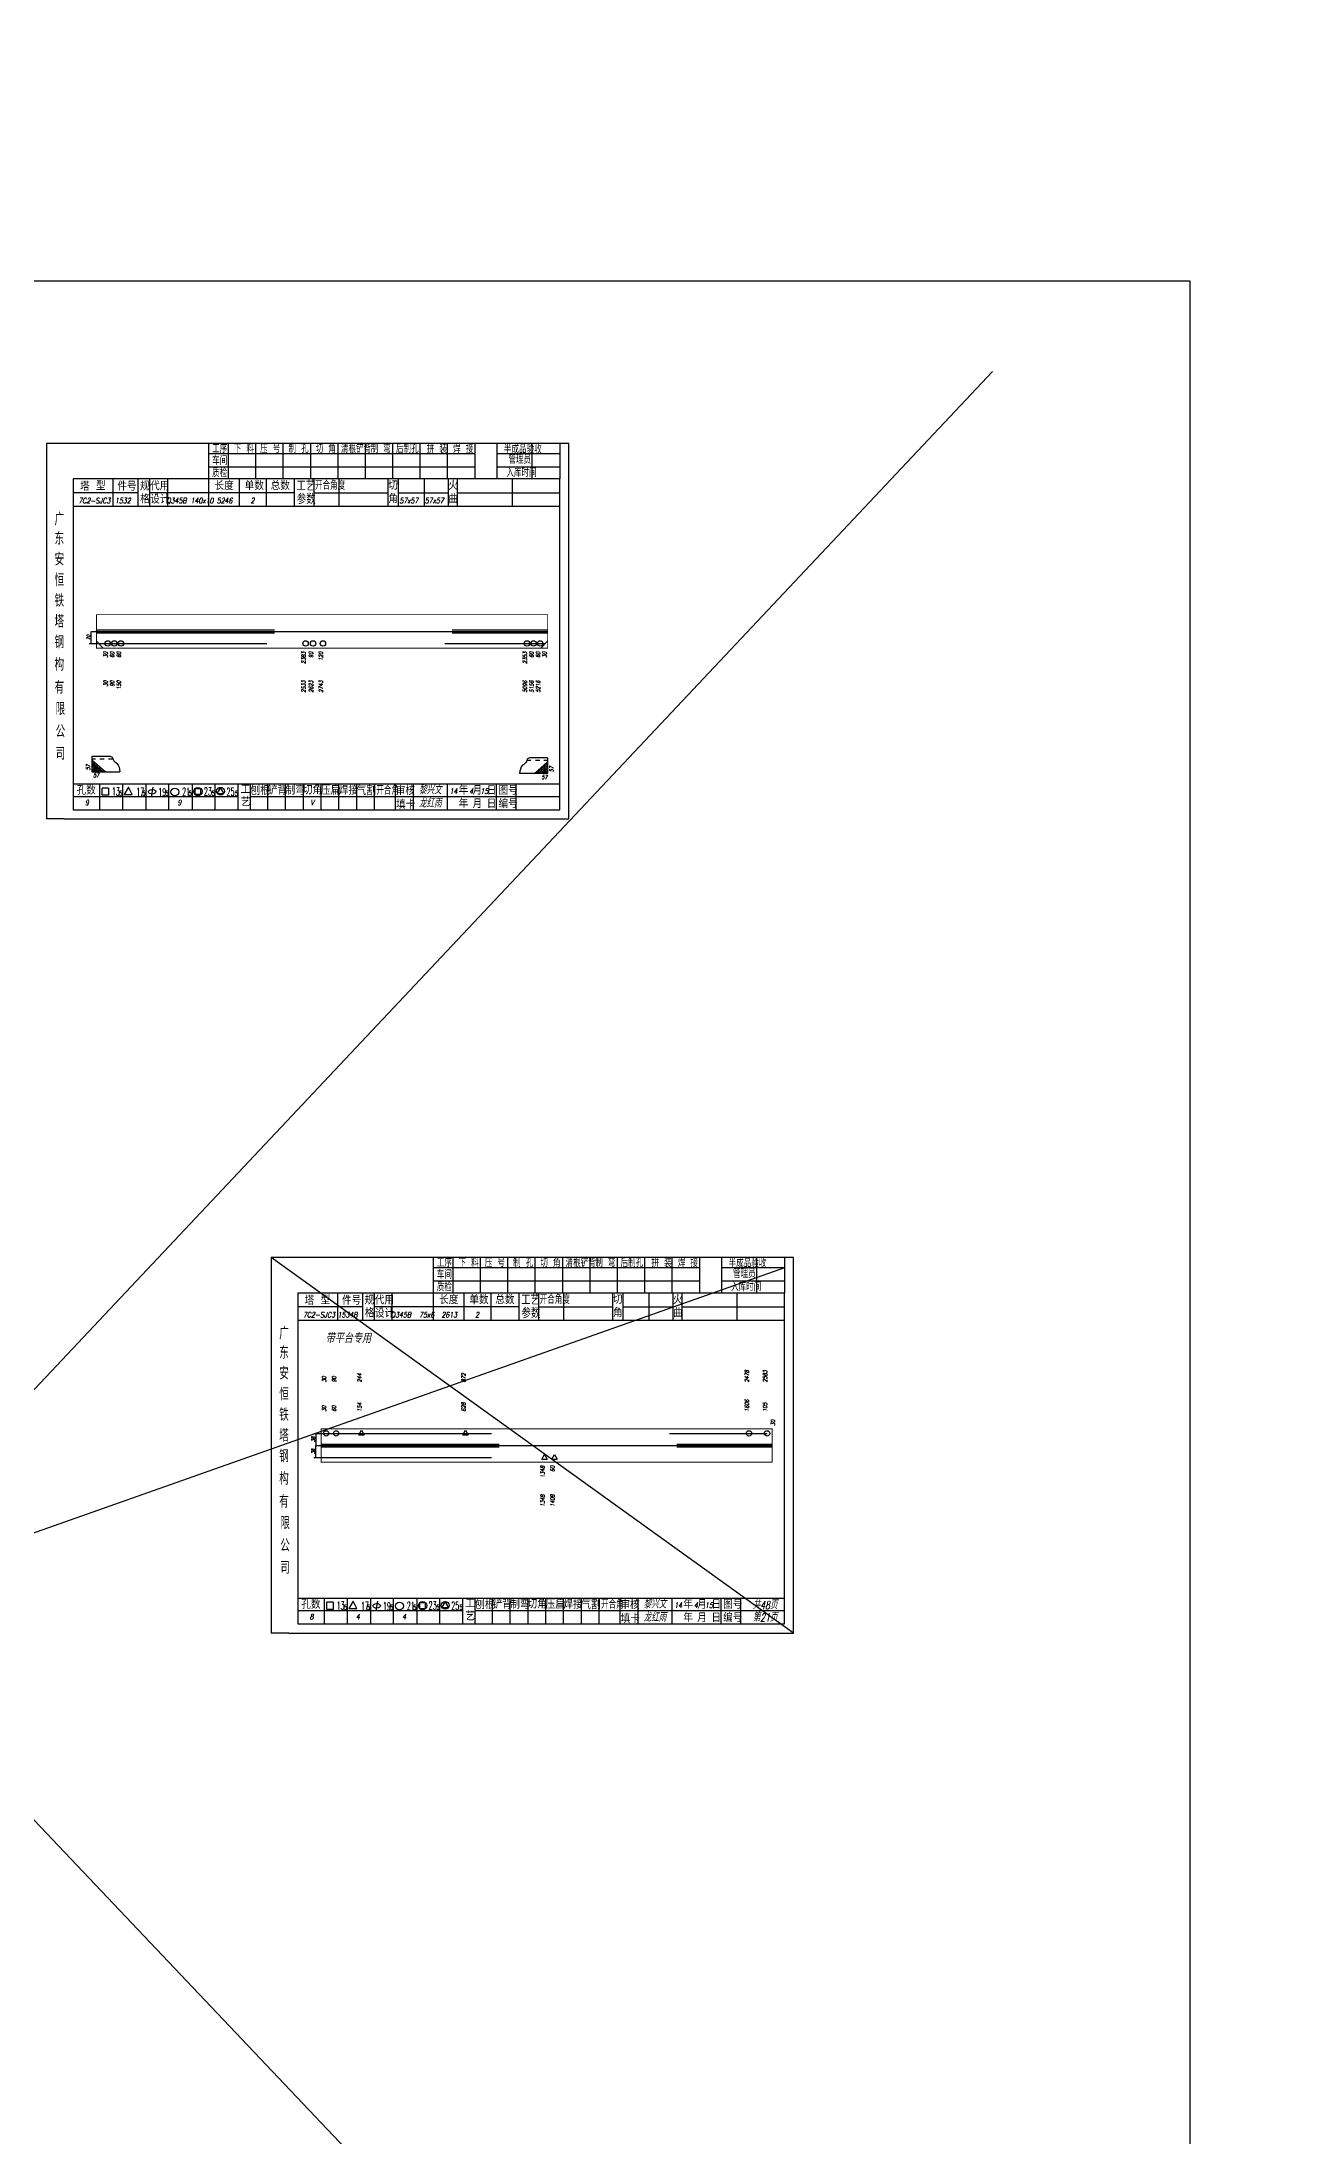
# Model space of a CAD drawing. Header units: millimetres. Extents: x -1378 to 644, y -1773 to 1979.
# Drawn here: x -10.003 to -9.295, y -24.094 to -22.916 of the extents above; entities that cross this region are included whole.
import ezdxf
from ezdxf.enums import TextEntityAlignment as Align

# ---------------------------------------------------------------- set-up
doc = ezdxf.new("R2010")
doc.units = ezdxf.units.MM
doc.linetypes.add('LPY8', pattern=[0.009, 0.005, -0.004])
doc.linetypes.add('LPY9', pattern=[0.025, 0.015, -0.005, 0, -0.005])
for name, color, linetype in [('1', 7, 'Continuous'), ('2', 7, 'Continuous'), ('21', 7, 'Continuous')]:
    doc.layers.add(name, color=color, linetype=linetype)
doc.styles.add('hz', font='txt.shx', dxfattribs={"width": 0.7, "oblique": 12, "bigfont": 'hztxt.shx'})
doc.dimstyles.new('ISO-25', dxfattribs={"dimscale": 0.001, "dimtxt": 2.5, "dimasz": 2.5, "dimexe": 1.25, "dimexo": 0.625, "dimtad": 1, "dimtxsty": 'Standard', "dimcen": 2.5, "dimadec": 0, "dimazin": 0, "dimtfac": 1, "dimtmove": 0, "dimatfit": 3, "dimfxl": 0, "dimarcsym": 0})

# ---------------------------------------------------------------- blocks, each defined once
blk = doc.blocks.new('xytfsc')
at = {"color": 243}
for p, q in [((-0.0818, 0.1757), (-0.0818, -0.0355)), ((0.212, 0.1757), (-0.0818, 0.1757)), ((0.0093, 0.1757), (0.0093, 0.1557)), ((0.159, 0.1699), (0.0093, 0.1699)), ((0.0204, 0.1757), (0.0204, 0.1557)), ((0.0358, 0.1757), (0.0358, 0.1557)), ((0.0512, 0.1757), (0.0512, 0.1557)), ((0.0666, 0.1757), (0.0666, 0.1557)), ((0.082, 0.1757), (0.082, 0.1557)), ((0.0974, 0.1757), (0.0974, 0.1557)), ((0.1128, 0.1757), (0.1128, 0.1557)), ((0.1282, 0.1757), (0.1282, 0.1557)), ((0.1436, 0.1757), (0.1436, 0.1557)), ((0.159, 0.1757), (0.159, 0.1557)), ((0.159, 0.1757), (0.159, 0.1557)), ((0.1714, 0.1757), (0.1714, 0.1557)), ((0.2069, 0.1699), (0.1714, 0.1699)), ((0.1912, 0.1757), (0.1912, 0.1557)), ((0.2069, 0.1757), (0.2069, 0.1557)), ((0.212, 0.1457), (0.212, 0.1757)), ((-0.0667, 0.1557), (-0.0667, -0.0304)), ((0.2069, 0.1557), (-0.0667, 0.1557)), ((-0.0445, 0.1557), (-0.0445, 0.1402)), ((-0.0138, 0.1558), (-0.0138, 0.1403)), ((0.159, 0.1624), (0.0093, 0.1624)), ((0.0093, 0.1557), (0.0093, 0.1402)), ((0.0266, 0.1558), (0.0266, 0.1403)), ((0.0417, 0.1558), (0.0417, 0.1403)), ((0.0575, 0.1557), (0.0575, 0.1402)), ((0.0686, 0.1557), (0.0686, 0.1402)), ((0.0826, 0.1557), (0.0826, 0.1402)), ((0.1101, 0.1557), (0.1101, 0.1402)), ((0.1159, 0.1557), (0.1159, 0.1402)), ((0.1306, 0.1557), (0.1306, 0.1402)), ((0.1441, 0.1557), (0.1441, 0.1402)), ((0.1492, 0.1557), (0.1492, 0.1402)), ((0.2069, 0.1624), (0.1714, 0.1624)), ((0.1801, 0.1557), (0.1801, 0.1402)), ((0.2069, -0.0304), (0.2069, 0.1557)), ((-0.0302, 0.1479), (-0.0667, 0.1479)), ((0.0575, 0.1479), (-0.0237, 0.1479)), ((0.0686, 0.1479), (0.1101, 0.1479)), ((0.1159, 0.1479), (0.1441, 0.1479)), ((0.1492, 0.1479), (0.2071, 0.1479)), ((0.212, -0.0355), (0.212, 0.1457)), ((0.2071, 0.1402), (-0.0667, 0.1402)), ((-0.0667, -0.0158), (0.2069, -0.0158)), ((0.0261, -0.023), (-0.0667, -0.023)), ((-0.0519, -0.0158), (-0.0519, -0.0304)), ((-0.0505, -0.0222), (-0.0505, -0.0182)), ((-0.0469, -0.0182), (-0.0505, -0.0182)), ((-0.0469, -0.0222), (-0.0505, -0.0222)), ((-0.0469, -0.0182), (-0.0469, -0.0222)), ((-0.0389, -0.0304), (-0.0389, -0.0158)), ((-0.0357, -0.0176), (-0.038, -0.0217)), ((-0.038, -0.0217), (-0.0335, -0.0217)), ((-0.0335, -0.0217), (-0.0357, -0.0176)), ((-0.0259, -0.0158), (-0.0259, -0.0304)), ((-0.022, -0.0176), (-0.0229, -0.023)), ((-0.0129, -0.0304), (-0.0129, -0.0158)), ((0.0001, -0.0158), (0.0001, -0.0304)), ((0.0048, -0.0186), (0.0019, -0.0186)), ((0.0019, -0.0218), (0.0019, -0.0186)), ((0.0048, -0.0218), (0.0019, -0.0218)), ((0.0048, -0.0186), (0.0048, -0.0218)), ((0.0131, -0.0303), (0.0131, -0.0158)), ((0.0161, -0.0178), (0.0143, -0.021)), ((0.0143, -0.0211), (0.0179, -0.0211)), ((0.0179, -0.021), (0.0161, -0.0178)), ((0.0329, -0.0228), (0.2069, -0.0228)), ((0.0427, -0.0304), (0.0427, -0.0157)), ((0.0527, -0.0304), (0.0527, -0.0157)), ((0.0627, -0.0304), (0.0627, -0.0157)), ((0.0727, -0.0304), (0.0727, -0.0157)), ((0.0827, -0.0304), (0.0827, -0.0157)), ((0.0927, -0.0304), (0.0927, -0.0157)), ((0.1027, -0.0304), (0.1027, -0.0157)), ((0.1144, -0.0305), (0.1144, -0.0159)), ((0.1246, -0.0305), (0.1246, -0.0159)), ((0.1438, -0.0304), (0.1438, -0.0158)), ((0.1713, -0.0304), (0.1713, -0.0158)), ((0.1823, -0.0304), (0.1823, -0.0158)), ((-0.0667, -0.0304), (0.2069, -0.0304)), ((-0.0718, -0.0355), (-0.0818, -0.0355)), ((-0.0718, -0.0355), (0.212, -0.0355))]:
    blk.add_line(p, q, dxfattribs=at)
at = {"color": 25}
for p, q in [((-0.0302, 0.1401), (-0.0302, 0.1556)), ((-0.0237, 0.1403), (-0.0237, 0.1558)), ((0.0261, -0.0303), (0.0261, -0.0157)), ((0.033, -0.0305), (0.033, -0.0159))]:
    blk.add_line(p, q, dxfattribs=at)
at = {"color": 243}
for centre, radius in [((-0.0096, -0.0203), 0.00218), ((0.0034, -0.0201), 0.00237), ((0.0161, -0.0199), 0.00218)]:
    blk.add_circle(centre, radius, dxfattribs=at)
blk.add_ellipse((-0.0224, -0.0202), major_axis=(-0.00206, -0.00014), ratio=0.631198, dxfattribs=at)
at = {"color": 243, "style": 'hz'}
for s, height, width, p in [('工序', 0.0045, 0.7, (0.0114, 0.1703)), ('车间', 0.0045, 0.7, (0.0114, 0.1636)), ('下 料', 0.0045, 0.7, (0.0236, 0.1703)), ('压 号', 0.0045, 0.7, (0.0384, 0.1703)), ('制 孔', 0.0045, 0.7, (0.0543, 0.1703)), ('切 角', 0.0045, 0.7, (0.0696, 0.1703)), ('清根铲背 ', 0.0045, 0.7, (0.0838, 0.1703)), (' 制 弯', 0.0045, 0.7, (0.0977, 0.1703)), (' 后制孔', 0.0045, 0.7, (0.1119, 0.1703)), ('拼 装', 0.0045, 0.7, (0.1321, 0.1703)), (' 焊 接', 0.0045, 0.7, (0.1441, 0.1703)), ('半成品验收', 0.0045, 0.7, (0.1754, 0.1701)), ('管理员', 0.0045, 0.7, (0.1779, 0.1643)), ('质检', 0.0045, 0.7, (0.0114, 0.1568)), ('工艺', 0.0056, 0.7, (0.0588, 0.1491)), ('开合角度', 0.0045, 0.7, (0.0692, 0.1497)), ('入库时间', 0.0045, 0.7, (0.1768, 0.1568)), ('参数', 0.0056, 0.7, (0.059, 0.1416)), ('广', 0.007, 0.7, (-0.0772, 0.1296)), ('东', 0.007, 0.7, (-0.0772, 0.1187)), ('安', 0.007, 0.7, (-0.0772, 0.1071)), ('恒', 0.007, 0.7, (-0.0772, 0.0954)), ('铁', 0.007, 0.7, (-0.0772, 0.0838)), ('塔', 0.007, 0.7, (-0.0772, 0.0721)), ('钢', 0.007, 0.7, (-0.0772, 0.0605)), ('构', 0.007, 0.7, (-0.0772, 0.0479)), ('有', 0.007, 0.7, (-0.0772, 0.035)), ('限', 0.007, 0.7, (-0.0766, 0.0229)), ('公', 0.007, 0.7, (-0.0766, 0.0103)), ('司', 0.007, 0.7, (-0.0766, -0.0022)), ('13', 0.0045, 0.5, (-0.045, -0.0223)), ('5', 0.00269, 0.6, (-0.0408, -0.0224)), ('17', 0.0045, 0.5, (-0.0313, -0.0225)), ('5', 0.00269, 0.6, (-0.0278, -0.0224)), ('19', 0.0045, 0.5, (-0.0189, -0.0226)), ('5', 0.00269, 0.6, (-0.0148, -0.0224)), ('21', 0.0045, 0.5, (-0.0055, -0.0224)), ('5', 0.00269, 0.6, (-0.0018, -0.0224)), ('23', 0.0045, 0.5, (0.0068, -0.0223)), ('5', 0.00269, 0.6, (0.0112, -0.0224)), ('25', 0.0045, 0.5, (0.0195, -0.0224)), ('5', 0.00269, 0.6, (0.0242, -0.0224)), ('开合角', 0.0045, 0.7, (0.1037, -0.0218))]:
    blk.add_text(s, height=height, dxfattribs=dict(at, width=width)).set_placement(p)
for s, height, p in [('塔', 0.0045, (-0.0629, 0.1491)), ('型', 0.0045, (-0.0539, 0.1494)), ('单数', 0.0045, (0.0297, 0.1495)), ('总数', 0.0045, (0.0443, 0.1495)), ('孔数', 0.0045, (-0.0648, -0.0218)), ('压扁', 0.0048, (0.0725, -0.0219)), ('气割', 0.0048, (0.0925, -0.0221)), ('图号', 0.0045, (0.1724, -0.0218)), ('编号', 0.0045, (0.1724, -0.0293))]:
    blk.add_text(s, height=height, dxfattribs=at).set_placement(p)
at = {"color": 25, "style": 'hz'}
for s, p in [('件号', (-0.0419, 0.1492)), ('规', (-0.0292, 0.1493)), ('代用', (-0.0235, 0.1493)), ('长度', (0.0127, 0.1495)), ('切', (0.1104, 0.1497)), ('火', (0.1442, 0.1496)), ('格', (-0.0291, 0.1421)), ('设计', (-0.0234, 0.1419)), ('角', (0.1104, 0.1422)), ('曲', (0.1442, 0.1421)), ('工', (0.0274, -0.0213)), ('艺', (0.0275, -0.0284)), ('刨根', (0.033, -0.0219)), ('铲背', (0.0427, -0.0217)), ('制弯', (0.0527, -0.0218)), ('切角', (0.0624, -0.0216)), ('焊接', (0.0826, -0.0218)), ('审核', (0.1146, -0.022)), ('年', (0.15, -0.0217)), ('月', (0.1578, -0.0218)), ('日', (0.1658, -0.0218)), ('填卡', (0.1148, -0.0298)), ('年', (0.15, -0.0292)), ('月', (0.1578, -0.0293)), ('日', (0.1658, -0.0293))]:
    blk.add_text(s, height=0.0045, dxfattribs=at).set_placement(p)
blk = doc.blocks.new('li8')
at = {"layer": '21', "color": 7, "linetype": 'LPY8'}
blk.add_line((0, 0), (1, 0), dxfattribs=at)
blk = doc.blocks.new('co')
at = {"color": 211}
blk.add_circle((0, 0), 1, dxfattribs=at)
blk = doc.blocks.new('li9')
at = {"layer": '21', "color": 210, "linetype": 'LPY9'}
blk.add_line((0, 0), (1, 0), dxfattribs=at)
blk = doc.blocks.new('zxw')
at = {"color": 243}
for p, q in [((0, 0), (0, -0.0097)), ((0, 0), (0.0113, 0)), ((0, -0.0016), (0.0023, -0.0016)), ((0, -0.0097), (0.0175, -0.0097)), ((0.0049, -0.0016), (0.0076, -0.0016)), ((0.0104, -0.0016), (0.0131, -0.0016))]:
    blk.add_line(p, q, dxfattribs=at)
at = {"color": 1}
for p, q in [((0.0083, -0.0097), (0, -0.0025)), ((0.0071, -0.0097), (0, -0.0035)), ((0.006, -0.0097), (0, -0.0045)), ((0.0047, -0.0097), (0, -0.0055)), ((0.0036, -0.0097), (0, -0.0065)), ((0.0025, -0.0097), (0, -0.0076)), ((0.0013, -0.0097), (0, -0.0086))]:
    blk.add_line(p, q, dxfattribs=at)
at = {"color": 243}
blk.add_open_spline([(0.0113, 0), (0.0119, -0.0002), (0.013, -0.0006), (0.0131, -0.003), (0.0168, -0.0046), (0.0172, -0.0078), (0.0175, -0.0097)], degree=3, knots=[0, 0, 0, 0, 0.0026033, 0.00435104, 0.0090985, 0.01666132, 0.01666132, 0.01666132, 0.01666132], dxfattribs=at)
blk = doc.blocks.new('yxw')
at = {"color": 243}
for p, q in [((0, 0), (-0.0113, 0)), ((0, 0), (0, -0.0097)), ((0, -0.0097), (-0.0175, -0.0097)), ((-0.0104, -0.0016), (-0.0131, -0.0016)), ((-0.0049, -0.0016), (-0.0076, -0.0016)), ((0, -0.0016), (-0.0023, -0.0016))]:
    blk.add_line(p, q, dxfattribs=at)
at = {"color": 1}
for p, q in [((-0.0083, -0.0097), (0, -0.0025)), ((-0.0071, -0.0097), (0, -0.0035)), ((-0.006, -0.0097), (0, -0.0045)), ((-0.0047, -0.0097), (0, -0.0055)), ((-0.0036, -0.0097), (0, -0.0065)), ((-0.0025, -0.0097), (0, -0.0076)), ((-0.0013, -0.0097), (0, -0.0086))]:
    blk.add_line(p, q, dxfattribs=at)
at = {"color": 243}
blk.add_open_spline([(-0.0113, 0), (-0.0119, -0.0002), (-0.013, -0.0006), (-0.0131, -0.003), (-0.0168, -0.0046), (-0.0172, -0.0078), (-0.0175, -0.0097)], degree=3, knots=[0, 0, 0, 0, 0.0026033, 0.00435104, 0.0090985, 0.01666132, 0.01666132, 0.01666132, 0.01666132], dxfattribs=at)
blk = doc.blocks.new('bo')
at = {"color": 211}
for p, q in [((-1, -0.58), (0, 1.15)), ((0, 1.15), (1, -0.58)), ((-1, -0.58), (1, -0.58))]:
    blk.add_line(p, q, dxfattribs=at)
blk = doc.blocks.new('*D157')
at = {"layer": '1', "color": 0, "lineweight": -2}
for p, q in [((-0.0006, 0), (-50.5464, 0)), ((-50.5452, -0.0025), (-50.5452, -1464.6547)), ((-0.0006, -1464.6572), (-50.5464, -1464.6572))]:
    blk.add_line(p, q, dxfattribs=at)
at = {"layer": '1', "color": 0}
for points in [[(-50.5456, -0.0025), (-50.5448, -0.0025), (-50.5452, 0)], [(-50.5456, -1464.6547), (-50.5448, -1464.6547), (-50.5452, -1464.6572)]]:
    blk.add_solid(points, dxfattribs=at)
at = {"layer": 'Defpoints', "color": 0}
for p in [(0, 0), (-50.5452, -1464.6572), (0, -1464.6572, -0.0056)]:
    blk.add_point(p, dxfattribs=at)
at = {"layer": '1', "color": 0, "insert": (-50.5471, -732.3286), "char_height": 0.0025, "attachment_point": 5, "rotation": 90}
blk.add_mtext('40', dxfattribs=at)

msp = doc.modelspace()

# ---------------------------------------------------------------- linework, layer by layer
at = {"layer": '1', "color": 7}
for p, q in [((-9.3756, -24.5828), (-10.8694, -23.0085)), ((-10.8519, -24.5711), (-9.469, -23.1018)), ((-9.5808, -23.8112), (-9.8746, -23.6)), ((-9.5859, -23.6058), (-10.7509, -24.0173))]:
    msp.add_line(p, q, dxfattribs=at)
msp.add_lwpolyline([(-10.8815, -23.0508), (-9.3581, -23.0508), (-9.3581, -24.6003), (-10.8815, -24.6003)], close=True, dxfattribs=at)
at = {"layer": '2', "color": 7}
for p, q in [((-9.9757, -23.2547), (-9.9757, -23.2479)), ((-9.9753, -23.2479), (-9.9127, -23.2479)), ((-9.9727, -23.2479), (-9.7191, -23.2479)), ((-9.9689, -23.2573), (-9.9727, -23.2535)), ((-9.7229, -23.2573), (-9.7191, -23.2535)), ((-9.8494, -23.6989), (-9.8494, -23.7057)), ((-9.8494, -23.7125), (-9.8494, -23.7057)), ((-9.849, -23.7057), (-9.7864, -23.7057)), ((-9.849, -23.7057), (-9.7864, -23.7057)), ((-9.8464, -23.7057), (-9.5928, -23.7057))]:
    msp.add_line(p, q, dxfattribs=at)
at = {"layer": '2', "color": 7, "const_width": 0.0005}
for points in [[(-9.9727, -23.2385), (-9.7191, -23.2385), (-9.7191, -23.2573), (-9.9727, -23.2573)], [(-9.8464, -23.6963), (-9.5928, -23.6963), (-9.5928, -23.7151), (-9.8464, -23.7151)]]:
    msp.add_lwpolyline(points, close=True, dxfattribs=at)

# ---------------------------------------------------------------- block references
at = {"layer": '1', "color": 7}
for p in [(-9.9191, -23.3179), (-9.7928, -23.7757)]:
    msp.add_blockref('xytfsc', p, dxfattribs=at)
for name, p, xscale, yscale, zscale in [('li9', (-9.9769, -23.2547), 0.256349752192146, 0.256349752192146, 0.256349752192146), ('co', (-9.9664, -23.2547), 0.0015, 0.0015, 0.0015), ('co', (-9.9627, -23.2547), 0.0015, 0.0015, 0.0015), ('co', (-9.959, -23.2547), 0.0015, 0.0015, 0.0015), ('co', (-9.8552, -23.2547), 0.0015, 0.0015, 0.0015), ('co', (-9.851, -23.2547), 0.0015, 0.0015, 0.0015), ('co', (-9.8454, -23.2547), 0.0015, 0.0015, 0.0015), ('co', (-9.7307, -23.2547), 0.0015, 0.0015, 0.0015), ('co', (-9.727, -23.2547), 0.0015, 0.0015, 0.0015), ('co', (-9.7233, -23.2547), 0.0015, 0.0015, 0.0015), ('zxw', (-9.9753, -23.3181), 0.9, 0.9, 0.9), ('yxw', (-9.7191, -23.3191), 0.9, 0.9, 0.9), ('li9', (-9.8506, -23.6989), 0.25488840413318, 0.25488840413318, 0.25488840413318), ('co', (-9.8436, -23.6989), 0.0015, 0.0015, 0.0015), ('co', (-9.838, -23.6989), 0.0015, 0.0015, 0.0015), ('bo', (-9.8237, -23.6989), 0.0015, 0.0015, 0.0015), ('bo', (-9.7652, -23.6989), 0.0015, 0.0015, 0.0015), ('co', (-9.6059, -23.6989), 0.0015, 0.0015, 0.0015), ('co', (-9.5957, -23.6989), 0.0015, 0.0015, 0.0015), ('li9', (-9.8506, -23.7125), 0.135384863375431, 0.135384863375431, 0.135384863375431), ('bo', (-9.7208, -23.7125), 0.0015, 0.0015, 0.0015), ('bo', (-9.7152, -23.7125), 0.0015, 0.0015, 0.0015)]:
    msp.add_blockref(name, p, dxfattribs=dict(at, xscale=xscale, yscale=yscale, zscale=zscale))
at = {"layer": '2', "color": 7, "xscale": 0.2536, "yscale": 0.2536, "zscale": 0.2536}
for p in [(-9.9727, -23.2471), (-9.9727, -23.2487), (-9.8464, -23.7049), (-9.8464, -23.7065)]:
    msp.add_blockref('li8', p, dxfattribs=at)

# ---------------------------------------------------------------- texts
at = {"color": 134, "style": 'hz', "oblique": 12, "width": 0.7}
msp.add_text('带平台专用', height=0.0054, dxfattribs=at).set_placement((-9.8184, -23.6481), align=Align.RIGHT)
at = {"layer": '1', "color": 7, "style": 'hz', "oblique": 12, "width": 0.7}
for s, height, p in [('7C2-SJC3', 0.003, (-9.9739, -23.1759)), ('1532', 0.003, (-9.9579, -23.1759)), ('Q345B 140x10', 0.003, (-9.9202, -23.1759)), ('5246', 0.003, (-9.9007, -23.1759)), ('2', 0.003, (-9.885, -23.1759)), ('57x57', 0.003, (-9.7971, -23.1759)), ('57x57', 0.003, (-9.7828, -23.1759)), ('龙红雨', 0.0045, (-9.7851, -23.3469)), ('黎兴文', 0.0045, (-9.7851, -23.3395)), ('14', 0.003, (-9.772, -23.3393)), ('4', 0.003, (-9.762, -23.3393)), ('15', 0.003, (-9.7547, -23.3393)), ('9', 0.003, (-9.9781, -23.3457)), ('9', 0.003, (-9.9261, -23.3457)), ('V', 0.003, (-9.8514, -23.3456)), ('7C2-SJC3', 0.003, (-9.8476, -23.6337)), ('1534B', 0.003, (-9.8316, -23.6337)), ('Q345B  75x6 ', 0.003, (-9.7939, -23.6337)), ('2613', 0.003, (-9.7744, -23.6337)), ('2', 0.003, (-9.7587, -23.6337)), ('8', 0.003, (-9.8518, -23.8035)), ('4', 0.003, (-9.8258, -23.8035)), ('4', 0.003, (-9.7998, -23.8035)), ('龙红雨', 0.0045, (-9.6588, -23.8047)), ('黎兴文', 0.0045, (-9.6588, -23.7973)), ('14', 0.003, (-9.6457, -23.7971)), ('4', 0.003, (-9.6357, -23.7971)), ('15', 0.003, (-9.6284, -23.7971))]:
    msp.add_text(s, height=height, dxfattribs=at).set_placement(p, align=Align.CENTER)
for s, p in [('30', (-9.9664, -23.2594)), ('60', (-9.9627, -23.2594)), ('60', (-9.959, -23.2594)), ('2383', (-9.8552, -23.2594)), ('90', (-9.851, -23.2594)), ('120', (-9.8454, -23.2594)), ('2353', (-9.7307, -23.2594)), ('60', (-9.727, -23.2594)), ('60', (-9.7233, -23.2594)), ('30', (-9.7196, -23.2594)), ('30', (-9.9664, -23.2756)), ('90', (-9.9627, -23.2756)), ('150', (-9.959, -23.2756)), ('2533', (-9.8552, -23.2756)), ('2623', (-9.851, -23.2756)), ('2743', (-9.8454, -23.2756)), ('5096', (-9.7307, -23.2756)), ('5156', (-9.727, -23.2756)), ('5216', (-9.7233, -23.2756)), ('1348', (-9.7208, -23.7172)), ('60', (-9.7152, -23.7172)), ('1348', (-9.7208, -23.7334)), ('1408', (-9.7152, -23.7334))]:
    msp.add_text(s, height=0.0023, rotation=90, dxfattribs=at).set_placement(p, align=Align.RIGHT)
for s, p in [('57', (-9.9763, -23.3261)), ('57', (-9.7158, -23.3271)), ('30', (-9.8436, -23.6702)), ('90', (-9.838, -23.6702)), ('244', (-9.8237, -23.6702)), ('872', (-9.7652, -23.6702)), ('2478', (-9.6059, -23.6702)), ('2583', (-9.5957, -23.6702)), ('154', (-9.8237, -23.6867)), ('628', (-9.7652, -23.6867)), ('1606', (-9.6059, -23.6867)), ('105', (-9.5957, -23.6867)), ('30', (-9.8436, -23.6867)), ('60', (-9.838, -23.6867)), ('30', (-9.5913, -23.6947))]:
    msp.add_text(s, height=0.0023, rotation=90, dxfattribs=at).set_placement(p)
for s, height, p in [('57', 0.0023, (-9.9746, -23.33)), ('57', 0.0023, (-9.7226, -23.331)), ('共48页', 0.0045, (-9.6038, -23.7977)), ('第21页', 0.0045, (-9.6038, -23.8047))]:
    msp.add_text(s, height=height, dxfattribs=at).set_placement(p)
at = {"layer": '2', "color": 7, "style": 'hz', "oblique": 12, "width": 0.7}
for s, p in [('70', (-9.9762, -23.2513)), ('38', (-9.8499, -23.7023)), ('38', (-9.8499, -23.7091))]:
    msp.add_text(s, height=0.002, rotation=90, dxfattribs=at).set_placement(p, align=Align.CENTER)

# ---------------------------------------------------------------- dimensions: what is measured, and where the dimension line sits
at = {"layer": '1', "color": 7}
dim = msp.add_aligned_dim(p1=(0, 0), p2=(0, -1464.6572, -0.0056), distance=-50.5452, text='40', dimstyle='ISO-25', override={"dimzin": 0}, dxfattribs=at)
dim.commit()
dim.dimension.update_dxf_attribs({"geometry": '*D157', "text_midpoint": (-50.5471, -732.3286)})

doc.saveas('drawing.dxf')
